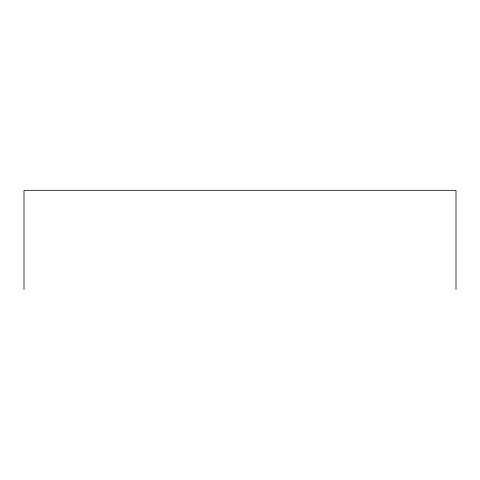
<?xml version="1.0" encoding="UTF-8"?>
<svg xmlns="http://www.w3.org/2000/svg" width="480" height="480" viewBox="0 0 480 480"><rect width="100%" height="100%" fill="white"/><g stroke="black" fill="none" stroke-linecap="round" stroke-linejoin="round"><path stroke-width="0.72" d="M456 289.686L456 190.314L24 190.314L24 289.686"/></g></svg>
